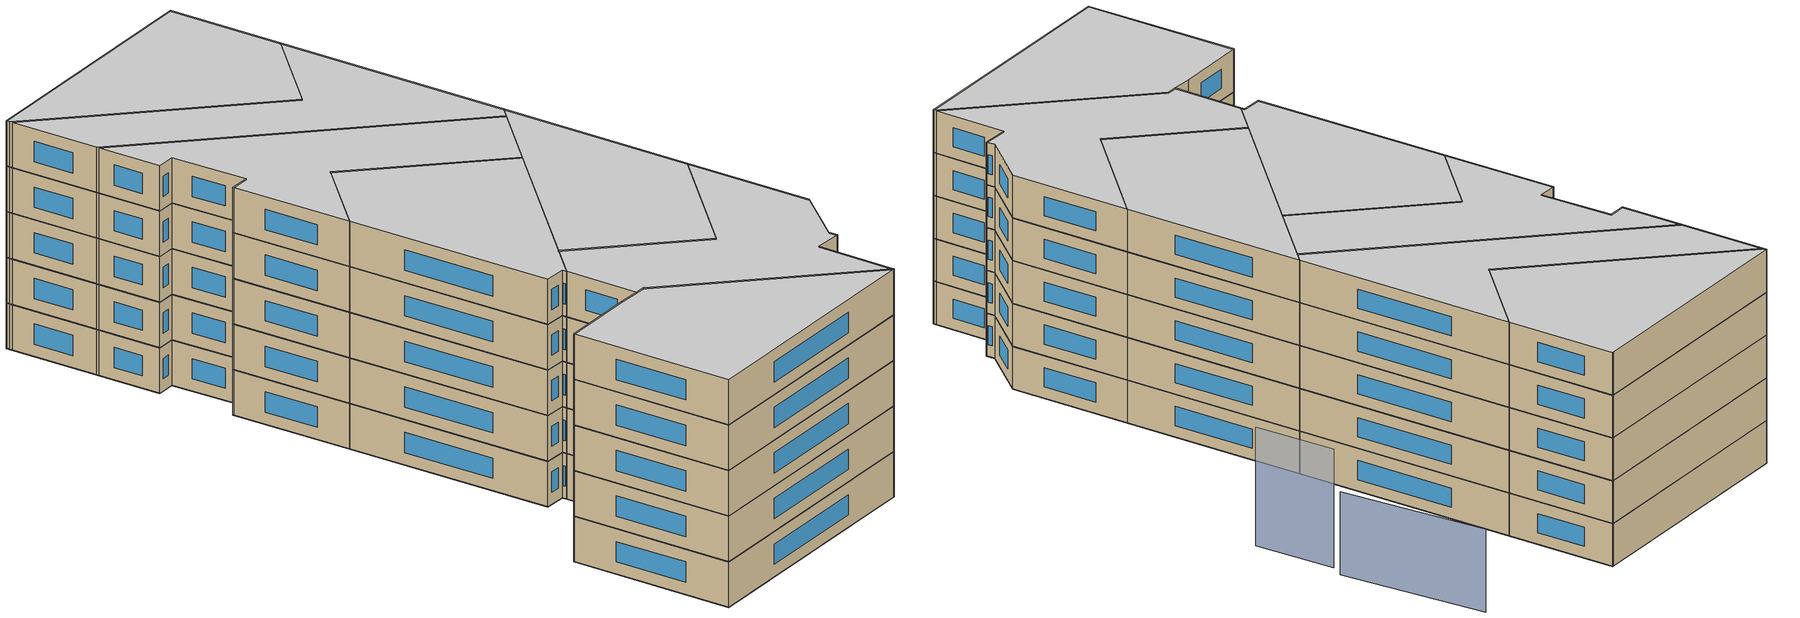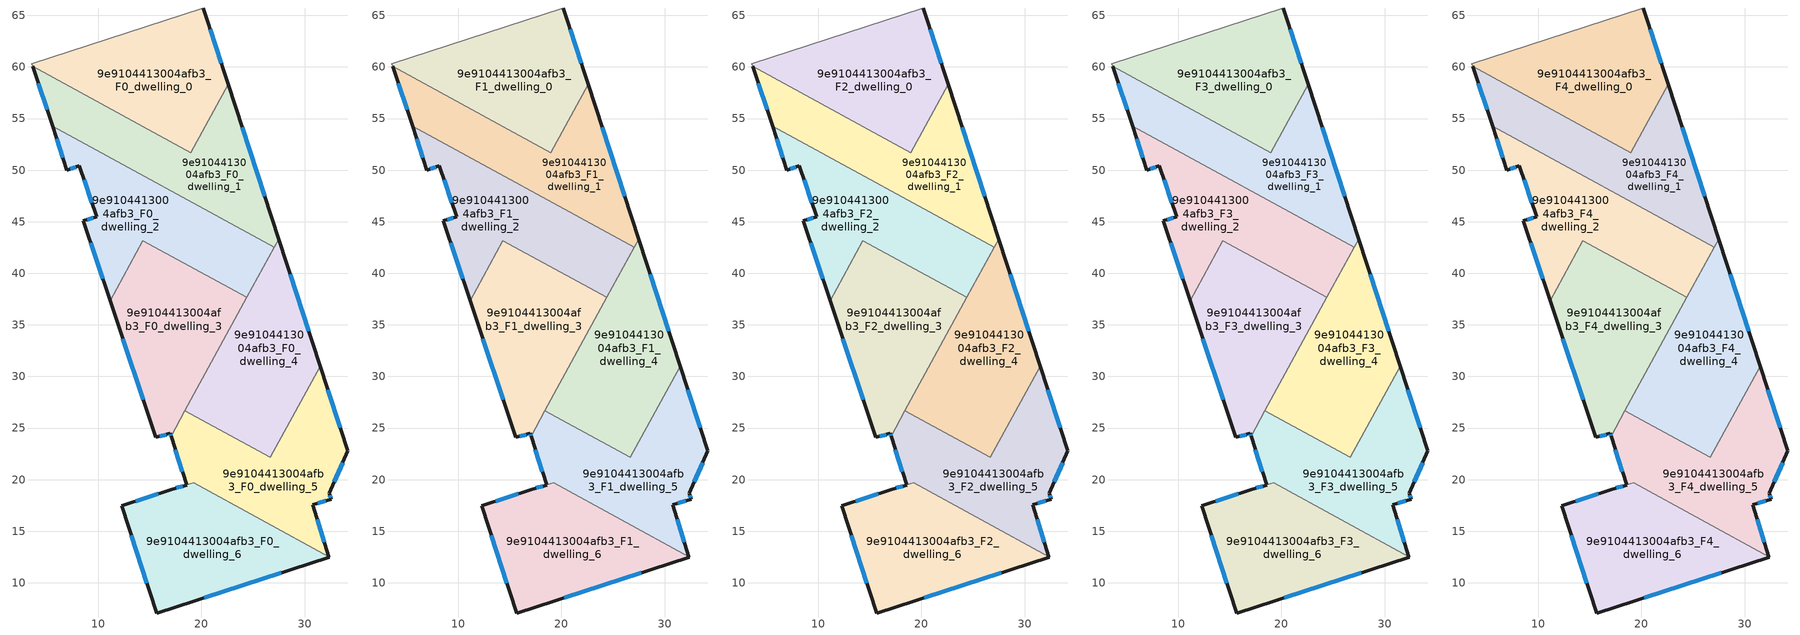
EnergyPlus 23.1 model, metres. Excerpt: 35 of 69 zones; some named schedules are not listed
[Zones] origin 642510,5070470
9e9104413004afb3_F0_dwelling_0
 floor ground (EU_floor_Construction): 18.99,51.69 22.6,58.3 20.18,65.72 20.12,65.7 3.57,60.32 3.65,60.05 z0
 wall outside (EU_wall_Construction): 20.18,65.72 22.6,58.3 z0:3
 wall adiabatic (EU_wall_Construction): 3.65,60.05 3.57,60.32 20.12,65.7 20.18,65.72 z0:3
 wall to 9e9104413004afb3_F0_dwelling_1 (EU_wall_Construction): 22.6,58.3 18.99,51.69 3.65,60.05 z0:3
 window (EU_Window_Construction): 20.85,63.66 21.93,60.35 z0.83:2.17
9e9104413004afb3_F0_dwelling_1
 floor ground (EU_floor_Construction): 27.05,42.53 27.48,43.32 22.6,58.3 18.99,51.69 3.65,60.05 5.57,54.24 z0
 wall outside (EU_wall_Construction): 22.6,58.3 27.48,43.32 / 5.57,54.24 3.65,60.05 z0:3
 wall to 9e9104413004afb3_F0_dwelling_2 (EU_wall_Construction): 27.05,42.53 5.57,54.24 z0:3
 wall to 9e9104413004afb3_F0_dwelling_4 (EU_wall_Construction): 27.48,43.32 27.05,42.53 z0:3
 window (EU_Window_Construction): 23.95,54.15 26.13,47.47 / 5.04,55.85 4.18,58.44 z0.83:2.17
9e9104413004afb3_F0_dwelling_2
 floor ground (EU_floor_Construction): 24.4,37.66 27.05,42.53 5.57,54.24 6.97,50.01 8.17,50.41 9.87,45.5 8.56,45.1 11.16,37.32 14.33,43.15 z0
 wall outside (EU_wall_Construction): 11.16,37.32 8.56,45.1 9.87,45.5 8.17,50.41 6.97,50.01 5.57,54.24 z0:3
 wall to 9e9104413004afb3_F0_dwelling_3 (EU_wall_Construction): 24.4,37.66 14.33,43.15 11.16,37.32 z0:3
 wall to 9e9104413004afb3_F0_dwelling_4 (EU_wall_Construction): 27.05,42.53 24.4,37.66 z0:3
 window (EU_Window_Construction): 10.44,39.47 9.28,42.95 / 8.93,45.21 9.51,45.39 / 9.4,46.86 8.64,49.05 / 7.83,50.3 7.3,50.12 / 6.58,51.18 5.96,53.07 z0.83:2.17
9e9104413004afb3_F0_dwelling_3
 floor ground (EU_floor_Construction): 17.06,24.19 24.4,37.66 14.33,43.15 11.16,37.32 15.56,24.09 16.96,24.49 z0
 wall outside (EU_wall_Construction): 17.06,24.19 16.96,24.49 15.56,24.09 11.16,37.32 z0:3
 wall to 9e9104413004afb3_F0_dwelling_5 (EU_wall_Construction): 18.41,26.66 17.06,24.19 z0:3
 wall to 9e9104413004afb3_F0_dwelling_4 (EU_wall_Construction): 24.4,37.66 18.41,26.66 z0:3
 window (EU_Window_Construction): 17.03,24.28 16.99,24.41 / 16.58,24.38 15.95,24.2 / 14.34,27.75 12.38,33.65 z0.83:2.17
9e9104413004afb3_F0_dwelling_4
 floor ground (EU_floor_Construction): 26.68,22.15 31.5,30.99 27.48,43.32 18.41,26.67 z0
 wall outside (EU_wall_Construction): 27.48,43.32 31.5,30.99 z0:3
 wall to 9e9104413004afb3_F0_dwelling_5 (EU_wall_Construction): 31.5,30.99 26.68,22.15 18.41,26.67 z0:3
 window (EU_Window_Construction): 28.59,39.9 30.39,34.4 z0.83:2.17
9e9104413004afb3_F0_dwelling_5
 floor ground (EU_floor_Construction): 32.35,12.54 30.77,17.58 32.57,18.08 32.38,18.68 34.18,22.78 31.5,30.99 26.68,22.15 18.41,26.67 17.06,24.19 18.56,19.48 19.25,19.68 z0
 wall outside (EU_wall_Construction): 31.5,30.99 34.18,22.78 32.38,18.68 32.57,18.08 30.77,17.58 32.35,12.54 / 18.56,19.48 17.06,24.19 z0:3
 wall to 9e9104413004afb3_F0_dwelling_6 (EU_wall_Construction): 32.35,12.54 19.26,19.68 / 19.25,19.68 18.56,19.48 z0:3
 window (EU_Window_Construction): 32.24,28.72 33.44,25.05 / 33.68,21.64 32.87,19.81 / 32.43,18.51 32.52,18.24 / 32.08,17.94 31.27,17.72 / 31.21,16.18 31.91,13.93 / 18.15,20.79 17.48,22.89 z0.83:2.17
9e9104413004afb3_F0_dwelling_6
 floor ground (EU_floor_Construction): 32.37,12.47 32.35,12.54 19.26,19.68 17.16,19.08 12.26,17.48 15.66,7.08 z0
 wall outside (EU_wall_Construction): 32.35,12.54 32.37,12.47 15.66,7.08 12.26,17.48 17.16,19.08 18.57,19.48 z0:3
 window (EU_Window_Construction): 27.74,10.98 20.29,8.57 / 14.72,9.96 13.2,14.6 / 13.62,17.93 15.81,18.64 / 17.55,19.19 18.18,19.37 z0.83:2.17
9e9104413004afb3_F1_dwelling_0
 floor to 9e9104413004afb3_F0_dwelling_0 (EU_floor_Construction): 18.99,51.69 22.6,58.3 20.18,65.72 20.12,65.7 3.57,60.32 3.65,60.05 z3
 wall outside (EU_wall_Construction): 20.18,65.72 22.6,58.3 z3:6
 wall adiabatic (EU_wall_Construction): 3.65,60.05 3.57,60.32 20.12,65.7 20.18,65.72 z3:6
 wall to 9e9104413004afb3_F1_dwelling_1 (EU_wall_Construction): 22.6,58.3 18.99,51.69 3.65,60.05 z3:6
 window (EU_Window_Construction): 20.85,63.66 21.93,60.35 z3.83:5.17
9e9104413004afb3_F1_dwelling_1
 floor to 9e9104413004afb3_F0_dwelling_1 (EU_floor_Construction): 27.05,42.53 27.48,43.32 22.6,58.3 18.99,51.69 3.65,60.05 5.57,54.24 z3
 wall outside (EU_wall_Construction): 22.6,58.3 27.48,43.32 / 5.57,54.24 3.65,60.05 z3:6
 wall to 9e9104413004afb3_F1_dwelling_2 (EU_wall_Construction): 27.05,42.53 5.57,54.24 z3:6
 wall to 9e9104413004afb3_F1_dwelling_4 (EU_wall_Construction): 27.48,43.32 27.05,42.53 z3:6
 window (EU_Window_Construction): 23.95,54.15 26.13,47.47 / 5.04,55.85 4.18,58.44 z3.83:5.17
9e9104413004afb3_F1_dwelling_2
 floor to 9e9104413004afb3_F0_dwelling_2 (EU_floor_Construction): 24.4,37.66 27.05,42.53 5.57,54.24 6.97,50.01 8.17,50.41 9.87,45.5 8.56,45.1 11.16,37.32 14.33,43.15 z3
 wall outside (EU_wall_Construction): 11.16,37.32 8.56,45.1 9.87,45.5 8.17,50.41 6.97,50.01 5.57,54.24 z3:6
 wall to 9e9104413004afb3_F1_dwelling_3 (EU_wall_Construction): 24.4,37.66 14.33,43.15 11.16,37.32 z3:6
 wall to 9e9104413004afb3_F1_dwelling_4 (EU_wall_Construction): 27.05,42.53 24.4,37.66 z3:6
 window (EU_Window_Construction): 10.44,39.47 9.28,42.95 / 8.93,45.21 9.51,45.39 / 9.4,46.86 8.64,49.05 / 7.83,50.3 7.3,50.12 / 6.58,51.18 5.96,53.07 z3.83:5.17
9e9104413004afb3_F1_dwelling_3
 floor to 9e9104413004afb3_F0_dwelling_3 (EU_floor_Construction): 17.06,24.19 24.4,37.66 14.33,43.15 11.16,37.32 15.56,24.09 16.96,24.49 z3
 wall outside (EU_wall_Construction): 17.06,24.19 16.96,24.49 15.56,24.09 11.16,37.32 z3:6
 wall to 9e9104413004afb3_F1_dwelling_5 (EU_wall_Construction): 18.41,26.66 17.06,24.19 z3:6
 wall to 9e9104413004afb3_F1_dwelling_4 (EU_wall_Construction): 24.4,37.66 18.41,26.66 z3:6
 window (EU_Window_Construction): 17.03,24.28 16.99,24.41 / 16.58,24.38 15.95,24.2 / 14.34,27.75 12.38,33.65 z3.83:5.17
9e9104413004afb3_F1_dwelling_4
 floor to 9e9104413004afb3_F0_dwelling_4 (EU_floor_Construction): 26.68,22.15 31.5,30.99 27.48,43.32 18.41,26.67 z3
 wall outside (EU_wall_Construction): 27.48,43.32 31.5,30.99 z3:6
 wall to 9e9104413004afb3_F1_dwelling_5 (EU_wall_Construction): 31.5,30.99 26.68,22.15 18.41,26.67 z3:6
 window (EU_Window_Construction): 28.59,39.9 30.39,34.4 z3.83:5.17
9e9104413004afb3_F1_dwelling_5
 floor to 9e9104413004afb3_F0_dwelling_5 (EU_floor_Construction): 32.35,12.54 30.77,17.58 32.57,18.08 32.38,18.68 34.18,22.78 31.5,30.99 26.68,22.15 18.41,26.67 17.06,24.19 18.56,19.48 19.25,19.68 z3
 wall outside (EU_wall_Construction): 31.5,30.99 34.18,22.78 32.38,18.68 32.57,18.08 30.77,17.58 32.35,12.54 / 18.56,19.48 17.06,24.19 z3:6
 wall to 9e9104413004afb3_F1_dwelling_6 (EU_wall_Construction): 32.35,12.54 19.26,19.68 / 19.25,19.68 18.56,19.48 z3:6
 window (EU_Window_Construction): 32.24,28.72 33.44,25.05 / 33.68,21.64 32.87,19.81 / 32.43,18.51 32.52,18.24 / 32.08,17.94 31.27,17.72 / 31.21,16.18 31.91,13.93 / 18.15,20.79 17.48,22.89 z3.83:5.17
9e9104413004afb3_F1_dwelling_6
 floor to 9e9104413004afb3_F0_dwelling_6 (EU_floor_Construction): 32.37,12.47 32.35,12.54 19.26,19.68 17.16,19.08 12.26,17.48 15.66,7.08 z3
 wall outside (EU_wall_Construction): 32.35,12.54 32.37,12.47 15.66,7.08 12.26,17.48 17.16,19.08 18.57,19.48 z3:6
 window (EU_Window_Construction): 27.74,10.98 20.29,8.57 / 14.72,9.96 13.2,14.6 / 13.62,17.93 15.81,18.64 / 17.55,19.19 18.18,19.37 z3.83:5.17
9e9104413004afb3_F2_dwelling_0
 floor to 9e9104413004afb3_F1_dwelling_0 (EU_floor_Construction): 18.99,51.69 22.6,58.3 20.18,65.72 20.12,65.7 3.57,60.32 3.65,60.05 z6
 wall outside (EU_wall_Construction): 20.18,65.72 22.6,58.3 z6:9
 wall adiabatic (EU_wall_Construction): 3.65,60.05 3.57,60.32 20.12,65.7 20.18,65.72 z6:9
 wall to 9e9104413004afb3_F2_dwelling_1 (EU_wall_Construction): 22.6,58.3 18.99,51.69 3.65,60.05 z6:9
 window (EU_Window_Construction): 20.85,63.66 21.93,60.35 z6.83:8.17
9e9104413004afb3_F2_dwelling_1
 floor to 9e9104413004afb3_F1_dwelling_1 (EU_floor_Construction): 27.05,42.53 27.48,43.32 22.6,58.3 18.99,51.69 3.65,60.05 5.57,54.24 z6
 wall outside (EU_wall_Construction): 22.6,58.3 27.48,43.32 / 5.57,54.24 3.65,60.05 z6:9
 wall to 9e9104413004afb3_F2_dwelling_2 (EU_wall_Construction): 27.05,42.53 5.57,54.24 z6:9
 wall to 9e9104413004afb3_F2_dwelling_4 (EU_wall_Construction): 27.48,43.32 27.05,42.53 z6:9
 window (EU_Window_Construction): 23.95,54.15 26.13,47.47 / 5.04,55.85 4.18,58.44 z6.83:8.17
9e9104413004afb3_F2_dwelling_2
 floor to 9e9104413004afb3_F1_dwelling_2 (EU_floor_Construction): 24.4,37.66 27.05,42.53 5.57,54.24 6.97,50.01 8.17,50.41 9.87,45.5 8.56,45.1 11.16,37.32 14.33,43.15 z6
 wall outside (EU_wall_Construction): 11.16,37.32 8.56,45.1 9.87,45.5 8.17,50.41 6.97,50.01 5.57,54.24 z6:9
 wall to 9e9104413004afb3_F2_dwelling_3 (EU_wall_Construction): 24.4,37.66 14.33,43.15 11.16,37.32 z6:9
 wall to 9e9104413004afb3_F2_dwelling_4 (EU_wall_Construction): 27.05,42.53 24.4,37.66 z6:9
 window (EU_Window_Construction): 10.44,39.47 9.28,42.95 / 8.93,45.21 9.51,45.39 / 9.4,46.86 8.64,49.05 / 7.83,50.3 7.3,50.12 / 6.58,51.18 5.96,53.07 z6.83:8.17
9e9104413004afb3_F2_dwelling_3
 floor to 9e9104413004afb3_F1_dwelling_3 (EU_floor_Construction): 17.06,24.19 24.4,37.66 14.33,43.15 11.16,37.32 15.56,24.09 16.96,24.49 z6
 wall outside (EU_wall_Construction): 17.06,24.19 16.96,24.49 15.56,24.09 11.16,37.32 z6:9
 wall to 9e9104413004afb3_F2_dwelling_5 (EU_wall_Construction): 18.41,26.66 17.06,24.19 z6:9
 wall to 9e9104413004afb3_F2_dwelling_4 (EU_wall_Construction): 24.4,37.66 18.41,26.66 z6:9
 window (EU_Window_Construction): 17.03,24.28 16.99,24.41 / 16.58,24.38 15.95,24.2 / 14.34,27.75 12.38,33.65 z6.83:8.17
9e9104413004afb3_F2_dwelling_4
 floor to 9e9104413004afb3_F1_dwelling_4 (EU_floor_Construction): 26.68,22.15 31.5,30.99 27.48,43.32 18.41,26.67 z6
 wall outside (EU_wall_Construction): 27.48,43.32 31.5,30.99 z6:9
 wall to 9e9104413004afb3_F2_dwelling_5 (EU_wall_Construction): 31.5,30.99 26.68,22.15 18.41,26.67 z6:9
 window (EU_Window_Construction): 28.59,39.9 30.39,34.4 z6.83:8.17
9e9104413004afb3_F2_dwelling_5
 floor to 9e9104413004afb3_F1_dwelling_5 (EU_floor_Construction): 32.35,12.54 30.77,17.58 32.57,18.08 32.38,18.68 34.18,22.78 31.5,30.99 26.68,22.15 18.41,26.67 17.06,24.19 18.56,19.48 19.25,19.68 z6
 wall outside (EU_wall_Construction): 31.5,30.99 34.18,22.78 32.38,18.68 32.57,18.08 30.77,17.58 32.35,12.54 / 18.56,19.48 17.06,24.19 z6:9
 wall to 9e9104413004afb3_F2_dwelling_6 (EU_wall_Construction): 32.35,12.54 19.26,19.68 / 19.25,19.68 18.56,19.48 z6:9
 window (EU_Window_Construction): 32.24,28.72 33.44,25.05 / 33.68,21.64 32.87,19.81 / 32.43,18.51 32.52,18.24 / 32.08,17.94 31.27,17.72 / 31.21,16.18 31.91,13.93 / 18.15,20.79 17.48,22.89 z6.83:8.17
9e9104413004afb3_F2_dwelling_6
 floor to 9e9104413004afb3_F1_dwelling_6 (EU_floor_Construction): 32.37,12.47 32.35,12.54 19.26,19.68 17.16,19.08 12.26,17.48 15.66,7.08 z6
 wall outside (EU_wall_Construction): 32.35,12.54 32.37,12.47 15.66,7.08 12.26,17.48 17.16,19.08 18.57,19.48 z6:9
 window (EU_Window_Construction): 27.74,10.98 20.29,8.57 / 14.72,9.96 13.2,14.6 / 13.62,17.93 15.81,18.64 / 17.55,19.19 18.18,19.37 z6.83:8.17
9e9104413004afb3_F3_dwelling_0
 floor to 9e9104413004afb3_F2_dwelling_0 (EU_floor_Construction): 18.99,51.69 22.6,58.3 20.18,65.72 20.12,65.7 3.57,60.32 3.65,60.05 z9
 wall outside (EU_wall_Construction): 20.18,65.72 22.6,58.3 z9:12
 wall adiabatic (EU_wall_Construction): 3.65,60.05 3.57,60.32 20.12,65.7 20.18,65.72 z9:12
 wall to 9e9104413004afb3_F3_dwelling_1 (EU_wall_Construction): 22.6,58.3 18.99,51.69 3.65,60.05 z9:12
 window (EU_Window_Construction): 20.85,63.66 21.93,60.35 z9.83:11.17
9e9104413004afb3_F3_dwelling_1
 floor to 9e9104413004afb3_F2_dwelling_1 (EU_floor_Construction): 27.05,42.53 27.48,43.32 22.6,58.3 18.99,51.69 3.65,60.05 5.57,54.24 z9
 wall outside (EU_wall_Construction): 22.6,58.3 27.48,43.32 / 5.57,54.24 3.65,60.05 z9:12
 wall to 9e9104413004afb3_F3_dwelling_2 (EU_wall_Construction): 27.05,42.53 5.57,54.24 z9:12
 wall to 9e9104413004afb3_F3_dwelling_4 (EU_wall_Construction): 27.48,43.32 27.05,42.53 z9:12
 window (EU_Window_Construction): 23.95,54.15 26.13,47.47 / 5.04,55.85 4.18,58.44 z9.83:11.17
9e9104413004afb3_F3_dwelling_2
 floor to 9e9104413004afb3_F2_dwelling_2 (EU_floor_Construction): 24.4,37.66 27.05,42.53 5.57,54.24 6.97,50.01 8.17,50.41 9.87,45.5 8.56,45.1 11.16,37.32 14.33,43.15 z9
 wall outside (EU_wall_Construction): 11.16,37.32 8.56,45.1 9.87,45.5 8.17,50.41 6.97,50.01 5.57,54.24 z9:12
 wall to 9e9104413004afb3_F3_dwelling_3 (EU_wall_Construction): 24.4,37.66 14.33,43.15 11.16,37.32 z9:12
 wall to 9e9104413004afb3_F3_dwelling_4 (EU_wall_Construction): 27.05,42.53 24.4,37.66 z9:12
 window (EU_Window_Construction): 10.44,39.47 9.28,42.95 / 8.93,45.21 9.51,45.39 / 9.4,46.86 8.64,49.05 / 7.83,50.3 7.3,50.12 / 6.58,51.18 5.96,53.07 z9.83:11.17
9e9104413004afb3_F3_dwelling_3
 floor to 9e9104413004afb3_F2_dwelling_3 (EU_floor_Construction): 17.06,24.19 24.4,37.66 14.33,43.15 11.16,37.32 15.56,24.09 16.96,24.49 z9
 wall outside (EU_wall_Construction): 17.06,24.19 16.96,24.49 15.56,24.09 11.16,37.32 z9:12
 wall to 9e9104413004afb3_F3_dwelling_5 (EU_wall_Construction): 18.41,26.66 17.06,24.19 z9:12
 wall to 9e9104413004afb3_F3_dwelling_4 (EU_wall_Construction): 24.4,37.66 18.41,26.66 z9:12
 window (EU_Window_Construction): 17.03,24.28 16.99,24.41 / 16.58,24.38 15.95,24.2 / 14.34,27.75 12.38,33.65 z9.83:11.17
9e9104413004afb3_F3_dwelling_4
 floor to 9e9104413004afb3_F2_dwelling_4 (EU_floor_Construction): 26.68,22.15 31.5,30.99 27.48,43.32 18.41,26.67 z9
 wall outside (EU_wall_Construction): 27.48,43.32 31.5,30.99 z9:12
 wall to 9e9104413004afb3_F3_dwelling_5 (EU_wall_Construction): 31.5,30.99 26.68,22.15 18.41,26.67 z9:12
 window (EU_Window_Construction): 28.59,39.9 30.39,34.4 z9.83:11.17
9e9104413004afb3_F3_dwelling_5
 floor to 9e9104413004afb3_F2_dwelling_5 (EU_floor_Construction): 32.35,12.54 30.77,17.58 32.57,18.08 32.38,18.68 34.18,22.78 31.5,30.99 26.68,22.15 18.41,26.67 17.06,24.19 18.56,19.48 19.25,19.68 z9
 wall outside (EU_wall_Construction): 31.5,30.99 34.18,22.78 32.38,18.68 32.57,18.08 30.77,17.58 32.35,12.54 / 18.56,19.48 17.06,24.19 z9:12
 wall to 9e9104413004afb3_F3_dwelling_6 (EU_wall_Construction): 32.35,12.54 19.26,19.68 / 19.25,19.68 18.56,19.48 z9:12
 window (EU_Window_Construction): 32.24,28.72 33.44,25.05 / 33.68,21.64 32.87,19.81 / 32.43,18.51 32.52,18.24 / 32.08,17.94 31.27,17.72 / 31.21,16.18 31.91,13.93 / 18.15,20.79 17.48,22.89 z9.83:11.17
9e9104413004afb3_F3_dwelling_6
 floor to 9e9104413004afb3_F2_dwelling_6 (EU_floor_Construction): 32.37,12.47 32.35,12.54 19.26,19.68 17.16,19.08 12.26,17.48 15.66,7.08 z9
 wall outside (EU_wall_Construction): 32.35,12.54 32.37,12.47 15.66,7.08 12.26,17.48 17.16,19.08 18.57,19.48 z9:12
 window (EU_Window_Construction): 27.74,10.98 20.29,8.57 / 14.72,9.96 13.2,14.6 / 13.62,17.93 15.81,18.64 / 17.55,19.19 18.18,19.37 z9.83:11.17
9e9104413004afb3_F4_dwelling_0
 floor to 9e9104413004afb3_F3_dwelling_0 (EU_floor_Construction): 18.99,51.69 22.6,58.3 20.18,65.72 20.12,65.7 3.57,60.32 3.65,60.05 z12
 wall outside (EU_wall_Construction): 20.18,65.72 22.6,58.3 z12:15
 wall adiabatic (EU_wall_Construction): 3.65,60.05 3.57,60.32 20.12,65.7 20.18,65.72 z12:15
 wall to 9e9104413004afb3_F4_dwelling_1 (EU_wall_Construction): 22.6,58.3 18.99,51.69 3.65,60.05 z12:15
 window (EU_Window_Construction): 20.85,63.66 21.93,60.35 z12.83:14.17
 ceiling to 9e9104413004afb3_F5_dwelling_0 (EU_floor_Construction): 20.18,65.72 22.6,58.3 18.99,51.69 3.65,60.05 3.57,60.32 20.12,65.7 z15
9e9104413004afb3_F4_dwelling_1
 floor to 9e9104413004afb3_F3_dwelling_1 (EU_floor_Construction): 27.05,42.53 27.48,43.32 22.6,58.3 18.99,51.69 3.65,60.05 5.57,54.24 z12
 wall outside (EU_wall_Construction): 22.6,58.3 27.48,43.32 / 5.57,54.24 3.65,60.05 z12:15
 wall to 9e9104413004afb3_F4_dwelling_2 (EU_wall_Construction): 27.05,42.53 5.57,54.24 z12:15
 wall to 9e9104413004afb3_F4_dwelling_4 (EU_wall_Construction): 27.48,43.32 27.05,42.53 z12:15
 window (EU_Window_Construction): 23.95,54.15 26.13,47.47 / 5.04,55.85 4.18,58.44 z12.83:14.17
 ceiling to 9e9104413004afb3_F5_dwelling_1 (EU_floor_Construction): 22.6,58.3 27.48,43.32 27.05,42.53 5.57,54.24 3.65,60.05 18.99,51.69 z15
9e9104413004afb3_F4_dwelling_2
 floor to 9e9104413004afb3_F3_dwelling_2 (EU_floor_Construction): 24.4,37.66 27.05,42.53 5.57,54.24 6.97,50.01 8.17,50.41 9.87,45.5 8.56,45.1 11.16,37.32 14.33,43.15 z12
 wall outside (EU_wall_Construction): 11.16,37.32 8.56,45.1 9.87,45.5 8.17,50.41 6.97,50.01 5.57,54.24 z12:15
 wall to 9e9104413004afb3_F4_dwelling_3 (EU_wall_Construction): 24.4,37.66 14.33,43.15 11.16,37.32 z12:15
 wall to 9e9104413004afb3_F4_dwelling_4 (EU_wall_Construction): 27.05,42.53 24.4,37.66 z12:15
 window (EU_Window_Construction): 10.44,39.47 9.28,42.95 / 8.93,45.21 9.51,45.39 / 9.4,46.86 8.64,49.05 / 7.83,50.3 7.3,50.12 / 6.58,51.18 5.96,53.07 z12.83:14.17
 ceiling to 9e9104413004afb3_F5_dwelling_2 (EU_floor_Construction): 27.05,42.53 24.4,37.66 14.33,43.15 11.16,37.32 8.56,45.1 9.87,45.5 8.17,50.41 6.97,50.01 5.57,54.24 z15
9e9104413004afb3_F4_dwelling_3
 floor to 9e9104413004afb3_F3_dwelling_3 (EU_floor_Construction): 17.06,24.19 24.4,37.66 14.33,43.15 11.16,37.32 15.56,24.09 16.96,24.49 z12
 wall outside (EU_wall_Construction): 17.06,24.19 16.96,24.49 15.56,24.09 11.16,37.32 z12:15
 wall to 9e9104413004afb3_F4_dwelling_5 (EU_wall_Construction): 18.41,26.66 17.06,24.19 z12:15
 wall to 9e9104413004afb3_F4_dwelling_4 (EU_wall_Construction): 24.4,37.66 18.41,26.66 z12:15
 window (EU_Window_Construction): 17.03,24.28 16.99,24.41 / 16.58,24.38 15.95,24.2 / 14.34,27.75 12.38,33.65 z12.83:14.17
 ceiling to 9e9104413004afb3_F5_dwelling_3 (EU_floor_Construction): 24.4,37.66 17.06,24.19 16.96,24.49 15.56,24.09 11.16,37.32 14.33,43.15 z15
9e9104413004afb3_F4_dwelling_4
 floor to 9e9104413004afb3_F3_dwelling_4 (EU_floor_Construction): 26.68,22.15 31.5,30.99 27.48,43.32 18.41,26.67 z12
 wall outside (EU_wall_Construction): 27.48,43.32 31.5,30.99 z12:15
 wall to 9e9104413004afb3_F4_dwelling_5 (EU_wall_Construction): 31.5,30.99 26.68,22.15 18.41,26.67 z12:15
 window (EU_Window_Construction): 28.59,39.9 30.39,34.4 z12.83:14.17
 ceiling to 9e9104413004afb3_F5_dwelling_4 (EU_floor_Construction): 27.48,43.32 31.5,30.99 26.68,22.15 18.41,26.67 z15
9e9104413004afb3_F4_dwelling_5
 floor to 9e9104413004afb3_F3_dwelling_5 (EU_floor_Construction): 32.35,12.54 30.77,17.58 32.57,18.08 32.38,18.68 34.18,22.78 31.5,30.99 26.68,22.15 18.41,26.67 17.06,24.19 18.56,19.48 19.25,19.68 z12
 wall outside (EU_wall_Construction): 31.5,30.99 34.18,22.78 32.38,18.68 32.57,18.08 30.77,17.58 32.35,12.54 / 18.56,19.48 17.06,24.19 z12:15
 wall to 9e9104413004afb3_F4_dwelling_6 (EU_wall_Construction): 32.35,12.54 19.26,19.68 / 19.25,19.68 18.56,19.48 z12:15
 window (EU_Window_Construction): 32.24,28.72 33.44,25.05 / 33.68,21.64 32.87,19.81 / 32.43,18.51 32.52,18.24 / 32.08,17.94 31.27,17.72 / 31.21,16.18 31.91,13.93 / 18.15,20.79 17.48,22.89 z12.83:14.17
 ceiling to 9e9104413004afb3_F5_dwelling_5 (EU_floor_Construction): 31.5,30.99 34.18,22.78 32.38,18.68 32.57,18.08 30.77,17.58 32.35,12.54 19.25,19.68 18.56,19.48 17.06,24.19 18.41,26.67 26.68,22.15 z15
9e9104413004afb3_F4_dwelling_6
 floor to 9e9104413004afb3_F3_dwelling_6 (EU_floor_Construction): 32.37,12.47 32.35,12.54 19.26,19.68 17.16,19.08 12.26,17.48 15.66,7.08 z12
 wall outside (EU_wall_Construction): 32.35,12.54 32.37,12.47 15.66,7.08 12.26,17.48 17.16,19.08 18.57,19.48 z12:15
 window (EU_Window_Construction): 27.74,10.98 20.29,8.57 / 14.72,9.96 13.2,14.6 / 13.62,17.93 15.81,18.64 / 17.55,19.19 18.18,19.37 z12.83:14.17
 ceiling to 9e9104413004afb3_F5_dwelling_6 (EU_floor_Construction): 32.35,12.54 32.37,12.47 15.66,7.08 12.26,17.48 17.16,19.08 19.26,19.68 z15
shading: 35.89,49.5 33.96,54.93 z0:8.3; 34.27,55.95 30.37,65.76 z0:5.8
[Building]
EU S2 Campaign: North Axis=0; Terrain=City; Solar Distribution=FullExterior
[Site:Location]
Lyon-Bron: Latitude=45.75; Longitude=5; Time Zone=1; Elevation=198
[SizingPeriod:WeatherFileDays]
AnnualSizingPeriod: Begin Month=1; Begin Day of Month=1; End Month=12; End Day of Month=31; Day of Week for Start Day=Monday; Use Weather File Daylight Saving Period=No; Use Weather File Rain and Snow Indicators=No
[MATERIAL]
EU_InternalMass_Material: Roughness=MediumRough; Thickness=0.1; Conductivity=1; Density=1800; Specific Heat=900; Thermal Absorptance=0.9; Solar Absorptance=0.7; Visible Absorptance=0.7
[MATERIAL:NOMASS] Roughness=MediumRough; Thermal Absorptance=0.9; Solar Absorptance=0.7; Visible Absorptance=0.7
Name | Thermal Resistance
EU_wall_NoMass | 1.97775
EU_floor_NoMass | 1.84812
[WINDOWMATERIAL:SIMPLEGLAZINGSYSTEM]
EU_Window_SimpleGlazing: UFactor=3.27502; Solar Heat Gain Coefficient=0.76; Visible Transmittance=0.76
[CONSTRUCTION]
EU_wall_Construction: EU_wall_NoMass
EU_floor_Construction: EU_floor_NoMass
EU_InternalMass_Construction: EU_InternalMass_Material
EU_Window_Construction: EU_Window_SimpleGlazing
[ZONE] Type=1; Multiplier=1; Ceiling Height=autocalculate; Floor Area=autocalculate; Part of Total Floor Area=Yes
Name | Volume
9e9104413004afb3_F0_dwelling_0; 9e9104413004afb3_F1_dwelling_0; 9e9104413004afb3_F2_dwelling_0; 9e9104413004afb3_F3_dwelling_0; 9e9104413004afb3_F4_dwelling_0 | 408.962
9e9104413004afb3_F0_dwelling_1; 9e9104413004afb3_F1_dwelling_1; 9e9104413004afb3_F2_dwelling_1; 9e9104413004afb3_F3_dwelling_1; 9e9104413004afb3_F4_dwelling_1 | 408.304
9e9104413004afb3_F0_dwelling_2; 9e9104413004afb3_F1_dwelling_2; 9e9104413004afb3_F2_dwelling_2; 9e9104413004afb3_F3_dwelling_2; 9e9104413004afb3_F4_dwelling_2 | 408.252
9e9104413004afb3_F0_dwelling_3; 9e9104413004afb3_F1_dwelling_3; 9e9104413004afb3_F2_dwelling_3; 9e9104413004afb3_F3_dwelling_3; 9e9104413004afb3_F4_dwelling_3 | 407.533
9e9104413004afb3_F0_dwelling_4; 9e9104413004afb3_F1_dwelling_4; 9e9104413004afb3_F2_dwelling_4; 9e9104413004afb3_F3_dwelling_4; 9e9104413004afb3_F4_dwelling_4 | 410.529
9e9104413004afb3_F0_dwelling_5; 9e9104413004afb3_F1_dwelling_5; 9e9104413004afb3_F2_dwelling_5; 9e9104413004afb3_F3_dwelling_5; 9e9104413004afb3_F4_dwelling_5 | 410.545
9e9104413004afb3_F0_dwelling_6; 9e9104413004afb3_F1_dwelling_6; 9e9104413004afb3_F2_dwelling_6; 9e9104413004afb3_F3_dwelling_6; 9e9104413004afb3_F4_dwelling_6 | 408.984
[INTERNALMASS] Construction=EU_InternalMass_Construction
Name | Zone or ZoneList | Surface Area
9e9104413004afb3_F0_dwelling_0_EU_InternalMass | 9e9104413004afb3_F0_dwelling_0 | 136.321
9e9104413004afb3_F0_dwelling_1_EU_InternalMass | 9e9104413004afb3_F0_dwelling_1 | 136.099
9e9104413004afb3_F0_dwelling_2_EU_InternalMass | 9e9104413004afb3_F0_dwelling_2 | 136.084
9e9104413004afb3_F0_dwelling_3_EU_InternalMass | 9e9104413004afb3_F0_dwelling_3 | 135.846
9e9104413004afb3_F0_dwelling_4_EU_InternalMass | 9e9104413004afb3_F0_dwelling_4 | 136.841
9e9104413004afb3_F0_dwelling_5_EU_InternalMass | 9e9104413004afb3_F0_dwelling_5 | 136.847
9e9104413004afb3_F0_dwelling_6_EU_InternalMass | 9e9104413004afb3_F0_dwelling_6 | 136.331
9e9104413004afb3_F1_dwelling_0_EU_InternalMass | 9e9104413004afb3_F1_dwelling_0 | 136.321
9e9104413004afb3_F1_dwelling_1_EU_InternalMass | 9e9104413004afb3_F1_dwelling_1 | 136.099
9e9104413004afb3_F1_dwelling_2_EU_InternalMass | 9e9104413004afb3_F1_dwelling_2 | 136.084
9e9104413004afb3_F1_dwelling_3_EU_InternalMass | 9e9104413004afb3_F1_dwelling_3 | 135.846
9e9104413004afb3_F1_dwelling_4_EU_InternalMass | 9e9104413004afb3_F1_dwelling_4 | 136.841
9e9104413004afb3_F1_dwelling_5_EU_InternalMass | 9e9104413004afb3_F1_dwelling_5 | 136.847
9e9104413004afb3_F1_dwelling_6_EU_InternalMass | 9e9104413004afb3_F1_dwelling_6 | 136.331
9e9104413004afb3_F2_dwelling_0_EU_InternalMass | 9e9104413004afb3_F2_dwelling_0 | 136.321
9e9104413004afb3_F2_dwelling_1_EU_InternalMass | 9e9104413004afb3_F2_dwelling_1 | 136.099
9e9104413004afb3_F2_dwelling_2_EU_InternalMass | 9e9104413004afb3_F2_dwelling_2 | 136.084
9e9104413004afb3_F2_dwelling_3_EU_InternalMass | 9e9104413004afb3_F2_dwelling_3 | 135.846
9e9104413004afb3_F2_dwelling_4_EU_InternalMass | 9e9104413004afb3_F2_dwelling_4 | 136.841
9e9104413004afb3_F2_dwelling_5_EU_InternalMass | 9e9104413004afb3_F2_dwelling_5 | 136.847
9e9104413004afb3_F2_dwelling_6_EU_InternalMass | 9e9104413004afb3_F2_dwelling_6 | 136.331
9e9104413004afb3_F3_dwelling_0_EU_InternalMass | 9e9104413004afb3_F3_dwelling_0 | 136.321
9e9104413004afb3_F3_dwelling_1_EU_InternalMass | 9e9104413004afb3_F3_dwelling_1 | 136.099
9e9104413004afb3_F3_dwelling_2_EU_InternalMass | 9e9104413004afb3_F3_dwelling_2 | 136.084
9e9104413004afb3_F3_dwelling_3_EU_InternalMass | 9e9104413004afb3_F3_dwelling_3 | 135.846
9e9104413004afb3_F3_dwelling_4_EU_InternalMass | 9e9104413004afb3_F3_dwelling_4 | 136.841
9e9104413004afb3_F3_dwelling_5_EU_InternalMass | 9e9104413004afb3_F3_dwelling_5 | 136.847
9e9104413004afb3_F3_dwelling_6_EU_InternalMass | 9e9104413004afb3_F3_dwelling_6 | 136.331
9e9104413004afb3_F4_dwelling_0_EU_InternalMass | 9e9104413004afb3_F4_dwelling_0 | 136.321
9e9104413004afb3_F4_dwelling_1_EU_InternalMass | 9e9104413004afb3_F4_dwelling_1 | 136.099
9e9104413004afb3_F4_dwelling_2_EU_InternalMass | 9e9104413004afb3_F4_dwelling_2 | 136.084
9e9104413004afb3_F4_dwelling_3_EU_InternalMass | 9e9104413004afb3_F4_dwelling_3 | 135.846
9e9104413004afb3_F4_dwelling_4_EU_InternalMass | 9e9104413004afb3_F4_dwelling_4 | 136.841
9e9104413004afb3_F4_dwelling_5_EU_InternalMass | 9e9104413004afb3_F4_dwelling_5 | 136.847
9e9104413004afb3_F4_dwelling_6_EU_InternalMass | 9e9104413004afb3_F4_dwelling_6 | 136.331
[OTHEREQUIPMENT] Fuel Type=Electricity; Design Level Calculation Method=Watts/Area; Power per Zone Floor Area=1; Fraction Latent=0; Fraction Radiant=0; Fraction Lost=0; Carbon Dioxide Generation Rate=0; EndUse Subcategory=EU_Step8_InternalGains
Name | Zone or ZoneList or Space or SpaceList | Schedule
EU_Step8_InternalGain_9e9104413004afb3_F0_dwelling_0_f000 | 9e9104413004afb3_F0_dwelling_0 | EU_Step8_GainSchedule_9e9104413004afb3_F0_dwelling_0_f000
EU_Step8_InternalGain_9e9104413004afb3_F0_dwelling_1_f000 | 9e9104413004afb3_F0_dwelling_1 | EU_Step8_GainSchedule_9e9104413004afb3_F0_dwelling_1_f000
EU_Step8_InternalGain_9e9104413004afb3_F0_dwelling_2_f000 | 9e9104413004afb3_F0_dwelling_2 | EU_Step8_GainSchedule_9e9104413004afb3_F0_dwelling_2_f000
EU_Step8_InternalGain_9e9104413004afb3_F0_dwelling_3_f000 | 9e9104413004afb3_F0_dwelling_3 | EU_Step8_GainSchedule_9e9104413004afb3_F0_dwelling_3_f000
EU_Step8_InternalGain_9e9104413004afb3_F0_dwelling_4_f000 | 9e9104413004afb3_F0_dwelling_4 | EU_Step8_GainSchedule_9e9104413004afb3_F0_dwelling_4_f000
EU_Step8_InternalGain_9e9104413004afb3_F0_dwelling_5_f000 | 9e9104413004afb3_F0_dwelling_5 | EU_Step8_GainSchedule_9e9104413004afb3_F0_dwelling_5_f000
EU_Step8_InternalGain_9e9104413004afb3_F0_dwelling_6_f000 | 9e9104413004afb3_F0_dwelling_6 | EU_Step8_GainSchedule_9e9104413004afb3_F0_dwelling_6_f000
EU_Step8_InternalGain_9e9104413004afb3_F1_dwelling_0_f000 | 9e9104413004afb3_F1_dwelling_0 | EU_Step8_GainSchedule_9e9104413004afb3_F1_dwelling_0_f000
EU_Step8_InternalGain_9e9104413004afb3_F1_dwelling_1_f000 | 9e9104413004afb3_F1_dwelling_1 | EU_Step8_GainSchedule_9e9104413004afb3_F1_dwelling_1_f000
EU_Step8_InternalGain_9e9104413004afb3_F1_dwelling_2_f000 | 9e9104413004afb3_F1_dwelling_2 | EU_Step8_GainSchedule_9e9104413004afb3_F1_dwelling_2_f000
EU_Step8_InternalGain_9e9104413004afb3_F1_dwelling_3_f000 | 9e9104413004afb3_F1_dwelling_3 | EU_Step8_GainSchedule_9e9104413004afb3_F1_dwelling_3_f000
EU_Step8_InternalGain_9e9104413004afb3_F1_dwelling_4_f000 | 9e9104413004afb3_F1_dwelling_4 | EU_Step8_GainSchedule_9e9104413004afb3_F1_dwelling_4_f000
EU_Step8_InternalGain_9e9104413004afb3_F1_dwelling_5_f000 | 9e9104413004afb3_F1_dwelling_5 | EU_Step8_GainSchedule_9e9104413004afb3_F1_dwelling_5_f000
EU_Step8_InternalGain_9e9104413004afb3_F1_dwelling_6_f000 | 9e9104413004afb3_F1_dwelling_6 | EU_Step8_GainSchedule_9e9104413004afb3_F1_dwelling_6_f000
EU_Step8_InternalGain_9e9104413004afb3_F2_dwelling_0_f000 | 9e9104413004afb3_F2_dwelling_0 | EU_Step8_GainSchedule_9e9104413004afb3_F2_dwelling_0_f000
EU_Step8_InternalGain_9e9104413004afb3_F2_dwelling_1_f000 | 9e9104413004afb3_F2_dwelling_1 | EU_Step8_GainSchedule_9e9104413004afb3_F2_dwelling_1_f000
EU_Step8_InternalGain_9e9104413004afb3_F2_dwelling_2_f000 | 9e9104413004afb3_F2_dwelling_2 | EU_Step8_GainSchedule_9e9104413004afb3_F2_dwelling_2_f000
EU_Step8_InternalGain_9e9104413004afb3_F2_dwelling_3_f000 | 9e9104413004afb3_F2_dwelling_3 | EU_Step8_GainSchedule_9e9104413004afb3_F2_dwelling_3_f000
EU_Step8_InternalGain_9e9104413004afb3_F2_dwelling_4_f000 | 9e9104413004afb3_F2_dwelling_4 | EU_Step8_GainSchedule_9e9104413004afb3_F2_dwelling_4_f000
EU_Step8_InternalGain_9e9104413004afb3_F2_dwelling_5_f000 | 9e9104413004afb3_F2_dwelling_5 | EU_Step8_GainSchedule_9e9104413004afb3_F2_dwelling_5_f000
EU_Step8_InternalGain_9e9104413004afb3_F2_dwelling_6_f000 | 9e9104413004afb3_F2_dwelling_6 | EU_Step8_GainSchedule_9e9104413004afb3_F2_dwelling_6_f000
EU_Step8_InternalGain_9e9104413004afb3_F3_dwelling_0_f000 | 9e9104413004afb3_F3_dwelling_0 | EU_Step8_GainSchedule_9e9104413004afb3_F3_dwelling_0_f000
EU_Step8_InternalGain_9e9104413004afb3_F3_dwelling_1_f000 | 9e9104413004afb3_F3_dwelling_1 | EU_Step8_GainSchedule_9e9104413004afb3_F3_dwelling_1_f000
EU_Step8_InternalGain_9e9104413004afb3_F3_dwelling_2_f000 | 9e9104413004afb3_F3_dwelling_2 | EU_Step8_GainSchedule_9e9104413004afb3_F3_dwelling_2_f000
EU_Step8_InternalGain_9e9104413004afb3_F3_dwelling_3_f000 | 9e9104413004afb3_F3_dwelling_3 | EU_Step8_GainSchedule_9e9104413004afb3_F3_dwelling_3_f000
EU_Step8_InternalGain_9e9104413004afb3_F3_dwelling_4_f000 | 9e9104413004afb3_F3_dwelling_4 | EU_Step8_GainSchedule_9e9104413004afb3_F3_dwelling_4_f000
EU_Step8_InternalGain_9e9104413004afb3_F3_dwelling_5_f000 | 9e9104413004afb3_F3_dwelling_5 | EU_Step8_GainSchedule_9e9104413004afb3_F3_dwelling_5_f000
EU_Step8_InternalGain_9e9104413004afb3_F3_dwelling_6_f000 | 9e9104413004afb3_F3_dwelling_6 | EU_Step8_GainSchedule_9e9104413004afb3_F3_dwelling_6_f000
EU_Step8_InternalGain_9e9104413004afb3_F4_dwelling_0_f000 | 9e9104413004afb3_F4_dwelling_0 | EU_Step8_GainSchedule_9e9104413004afb3_F4_dwelling_0_f000
EU_Step8_InternalGain_9e9104413004afb3_F4_dwelling_1_f000 | 9e9104413004afb3_F4_dwelling_1 | EU_Step8_GainSchedule_9e9104413004afb3_F4_dwelling_1_f000
EU_Step8_InternalGain_9e9104413004afb3_F4_dwelling_2_f000 | 9e9104413004afb3_F4_dwelling_2 | EU_Step8_GainSchedule_9e9104413004afb3_F4_dwelling_2_f000
EU_Step8_InternalGain_9e9104413004afb3_F4_dwelling_3_f000 | 9e9104413004afb3_F4_dwelling_3 | EU_Step8_GainSchedule_9e9104413004afb3_F4_dwelling_3_f000
EU_Step8_InternalGain_9e9104413004afb3_F4_dwelling_4_f000 | 9e9104413004afb3_F4_dwelling_4 | EU_Step8_GainSchedule_9e9104413004afb3_F4_dwelling_4_f000
EU_Step8_InternalGain_9e9104413004afb3_F4_dwelling_5_f000 | 9e9104413004afb3_F4_dwelling_5 | EU_Step8_GainSchedule_9e9104413004afb3_F4_dwelling_5_f000
EU_Step8_InternalGain_9e9104413004afb3_F4_dwelling_6_f000 | 9e9104413004afb3_F4_dwelling_6 | EU_Step8_GainSchedule_9e9104413004afb3_F4_dwelling_6_f000
[ZONEVENTILATION:DESIGNFLOWRATE] Schedule=EU_AlwaysOn; Design Flow Rate Calculation Method=AirChanges/Hour; Air Changes per Hour=0.759424; Ventilation Type=Natural; Fan Pressure Rise=0; Fan Total Efficiency=1; Constant Term Coefficient=1; Temperature Term Coefficient=0; Velocity Term Coefficient=0; Velocity Squared Term Coefficient=0; Minimum Indoor Temperature=-100; Maximum Indoor Temperature=100; Delta Temperature=-100; Minimum Outdoor Temperature=-100; Maximum Outdoor Temperature=100; Maximum Wind Speed=40
Name | Zone or ZoneList or Space or SpaceList
EU_ConstantAir_9e9104413004afb3_F0_dwelling_0 | 9e9104413004afb3_F0_dwelling_0
EU_ConstantAir_9e9104413004afb3_F0_dwelling_1 | 9e9104413004afb3_F0_dwelling_1
EU_ConstantAir_9e9104413004afb3_F0_dwelling_2 | 9e9104413004afb3_F0_dwelling_2
EU_ConstantAir_9e9104413004afb3_F0_dwelling_3 | 9e9104413004afb3_F0_dwelling_3
EU_ConstantAir_9e9104413004afb3_F0_dwelling_4 | 9e9104413004afb3_F0_dwelling_4
EU_ConstantAir_9e9104413004afb3_F0_dwelling_5 | 9e9104413004afb3_F0_dwelling_5
EU_ConstantAir_9e9104413004afb3_F0_dwelling_6 | 9e9104413004afb3_F0_dwelling_6
EU_ConstantAir_9e9104413004afb3_F1_dwelling_0 | 9e9104413004afb3_F1_dwelling_0
EU_ConstantAir_9e9104413004afb3_F1_dwelling_1 | 9e9104413004afb3_F1_dwelling_1
EU_ConstantAir_9e9104413004afb3_F1_dwelling_2 | 9e9104413004afb3_F1_dwelling_2
EU_ConstantAir_9e9104413004afb3_F1_dwelling_3 | 9e9104413004afb3_F1_dwelling_3
EU_ConstantAir_9e9104413004afb3_F1_dwelling_4 | 9e9104413004afb3_F1_dwelling_4
EU_ConstantAir_9e9104413004afb3_F1_dwelling_5 | 9e9104413004afb3_F1_dwelling_5
EU_ConstantAir_9e9104413004afb3_F1_dwelling_6 | 9e9104413004afb3_F1_dwelling_6
EU_ConstantAir_9e9104413004afb3_F2_dwelling_0 | 9e9104413004afb3_F2_dwelling_0
EU_ConstantAir_9e9104413004afb3_F2_dwelling_1 | 9e9104413004afb3_F2_dwelling_1
EU_ConstantAir_9e9104413004afb3_F2_dwelling_2 | 9e9104413004afb3_F2_dwelling_2
EU_ConstantAir_9e9104413004afb3_F2_dwelling_3 | 9e9104413004afb3_F2_dwelling_3
EU_ConstantAir_9e9104413004afb3_F2_dwelling_4 | 9e9104413004afb3_F2_dwelling_4
EU_ConstantAir_9e9104413004afb3_F2_dwelling_5 | 9e9104413004afb3_F2_dwelling_5
EU_ConstantAir_9e9104413004afb3_F2_dwelling_6 | 9e9104413004afb3_F2_dwelling_6
EU_ConstantAir_9e9104413004afb3_F3_dwelling_0 | 9e9104413004afb3_F3_dwelling_0
EU_ConstantAir_9e9104413004afb3_F3_dwelling_1 | 9e9104413004afb3_F3_dwelling_1
EU_ConstantAir_9e9104413004afb3_F3_dwelling_2 | 9e9104413004afb3_F3_dwelling_2
EU_ConstantAir_9e9104413004afb3_F3_dwelling_3 | 9e9104413004afb3_F3_dwelling_3
EU_ConstantAir_9e9104413004afb3_F3_dwelling_4 | 9e9104413004afb3_F3_dwelling_4
EU_ConstantAir_9e9104413004afb3_F3_dwelling_5 | 9e9104413004afb3_F3_dwelling_5
EU_ConstantAir_9e9104413004afb3_F3_dwelling_6 | 9e9104413004afb3_F3_dwelling_6
EU_ConstantAir_9e9104413004afb3_F4_dwelling_0 | 9e9104413004afb3_F4_dwelling_0
EU_ConstantAir_9e9104413004afb3_F4_dwelling_1 | 9e9104413004afb3_F4_dwelling_1
EU_ConstantAir_9e9104413004afb3_F4_dwelling_2 | 9e9104413004afb3_F4_dwelling_2
EU_ConstantAir_9e9104413004afb3_F4_dwelling_3 | 9e9104413004afb3_F4_dwelling_3
EU_ConstantAir_9e9104413004afb3_F4_dwelling_4 | 9e9104413004afb3_F4_dwelling_4
EU_ConstantAir_9e9104413004afb3_F4_dwelling_5 | 9e9104413004afb3_F4_dwelling_5
EU_ConstantAir_9e9104413004afb3_F4_dwelling_6 | 9e9104413004afb3_F4_dwelling_6
[HVACTEMPLATE:ZONE:IDEALLOADSAIRSYSTEM] System Availability Schedule=EU_AlwaysOn; Maximum Heating Supply Air Temperature=50; Minimum Cooling Supply Air Temperature=13; Maximum Heating Supply Air Humidity Ratio=0.0156; Minimum Cooling Supply Air Humidity Ratio=0.0077; Heating Limit=NoLimit; Cooling Limit=NoLimit; Heating Availability Schedule=EU_AlwaysOn; Cooling Availability Schedule=EU_CoolingOff; Dehumidification Control Type=ConstantSensibleHeatRatio; Cooling Sensible Heat Ratio=0.7; Dehumidification Setpoint=60; Humidification Control Type=None; Humidification Setpoint=30; Outdoor Air Method=None; Outdoor Air Flow Rate per Person=0.00944; Outdoor Air Flow Rate per Zone Floor Area=0; Outdoor Air Flow Rate per Zone=0; Demand Controlled Ventilation Type=None; Outdoor Air Economizer Type=NoEconomizer; Heat Recovery Type=None; Sensible Heat Recovery Effectiveness=0.7; Latent Heat Recovery Effectiveness=0.65
Name | Template Thermostat
9e9104413004afb3_F0_dwelling_0 | EU_HeatOnly_9e9104413004afb3_F0_dwelling_0
9e9104413004afb3_F0_dwelling_1 | EU_HeatOnly_9e9104413004afb3_F0_dwelling_1
9e9104413004afb3_F0_dwelling_2 | EU_HeatOnly_9e9104413004afb3_F0_dwelling_2
9e9104413004afb3_F0_dwelling_3 | EU_HeatOnly_9e9104413004afb3_F0_dwelling_3
9e9104413004afb3_F0_dwelling_4 | EU_HeatOnly_9e9104413004afb3_F0_dwelling_4
9e9104413004afb3_F0_dwelling_5 | EU_HeatOnly_9e9104413004afb3_F0_dwelling_5
9e9104413004afb3_F0_dwelling_6 | EU_HeatOnly_9e9104413004afb3_F0_dwelling_6
9e9104413004afb3_F1_dwelling_0 | EU_HeatOnly_9e9104413004afb3_F1_dwelling_0
9e9104413004afb3_F1_dwelling_1 | EU_HeatOnly_9e9104413004afb3_F1_dwelling_1
9e9104413004afb3_F1_dwelling_2 | EU_HeatOnly_9e9104413004afb3_F1_dwelling_2
9e9104413004afb3_F1_dwelling_3 | EU_HeatOnly_9e9104413004afb3_F1_dwelling_3
9e9104413004afb3_F1_dwelling_4 | EU_HeatOnly_9e9104413004afb3_F1_dwelling_4
9e9104413004afb3_F1_dwelling_5 | EU_HeatOnly_9e9104413004afb3_F1_dwelling_5
9e9104413004afb3_F1_dwelling_6 | EU_HeatOnly_9e9104413004afb3_F1_dwelling_6
9e9104413004afb3_F2_dwelling_0 | EU_HeatOnly_9e9104413004afb3_F2_dwelling_0
9e9104413004afb3_F2_dwelling_1 | EU_HeatOnly_9e9104413004afb3_F2_dwelling_1
9e9104413004afb3_F2_dwelling_2 | EU_HeatOnly_9e9104413004afb3_F2_dwelling_2
9e9104413004afb3_F2_dwelling_3 | EU_HeatOnly_9e9104413004afb3_F2_dwelling_3
9e9104413004afb3_F2_dwelling_4 | EU_HeatOnly_9e9104413004afb3_F2_dwelling_4
9e9104413004afb3_F2_dwelling_5 | EU_HeatOnly_9e9104413004afb3_F2_dwelling_5
9e9104413004afb3_F2_dwelling_6 | EU_HeatOnly_9e9104413004afb3_F2_dwelling_6
9e9104413004afb3_F3_dwelling_0 | EU_HeatOnly_9e9104413004afb3_F3_dwelling_0
9e9104413004afb3_F3_dwelling_1 | EU_HeatOnly_9e9104413004afb3_F3_dwelling_1
9e9104413004afb3_F3_dwelling_2 | EU_HeatOnly_9e9104413004afb3_F3_dwelling_2
9e9104413004afb3_F3_dwelling_3 | EU_HeatOnly_9e9104413004afb3_F3_dwelling_3
9e9104413004afb3_F3_dwelling_4 | EU_HeatOnly_9e9104413004afb3_F3_dwelling_4
9e9104413004afb3_F3_dwelling_5 | EU_HeatOnly_9e9104413004afb3_F3_dwelling_5
9e9104413004afb3_F3_dwelling_6 | EU_HeatOnly_9e9104413004afb3_F3_dwelling_6
9e9104413004afb3_F4_dwelling_0 | EU_HeatOnly_9e9104413004afb3_F4_dwelling_0
9e9104413004afb3_F4_dwelling_1 | EU_HeatOnly_9e9104413004afb3_F4_dwelling_1
9e9104413004afb3_F4_dwelling_2 | EU_HeatOnly_9e9104413004afb3_F4_dwelling_2
9e9104413004afb3_F4_dwelling_3 | EU_HeatOnly_9e9104413004afb3_F4_dwelling_3
9e9104413004afb3_F4_dwelling_4 | EU_HeatOnly_9e9104413004afb3_F4_dwelling_4
9e9104413004afb3_F4_dwelling_5 | EU_HeatOnly_9e9104413004afb3_F4_dwelling_5
9e9104413004afb3_F4_dwelling_6 | EU_HeatOnly_9e9104413004afb3_F4_dwelling_6
[SIZING:ZONE] Zone Cooling Design Supply Air Temperature Input Method=SupplyAirTemperature; Zone Cooling Design Supply Air Temperature=13; Zone Heating Design Supply Air Temperature Input Method=SupplyAirTemperature; Zone Heating Design Supply Air Temperature=50; Zone Cooling Design Supply Air Humidity Ratio=0.008; Zone Heating Design Supply Air Humidity Ratio=0.008; Cooling Design Air Flow Method=DesignDay; Cooling Design Air Flow Rate=0; Cooling Minimum Air Flow per Zone Floor Area=0.000762; Cooling Minimum Air Flow=0; Cooling Minimum Air Flow Fraction=0.2; Heating Design Air Flow Method=DesignDay; Heating Design Air Flow Rate=0; Heating Maximum Air Flow per Zone Floor Area=0.002032; Heating Maximum Air Flow=0.141576; Heating Maximum Air Flow Fraction=0.3; Account for Dedicated Outdoor Air System=No; Dedicated Outdoor Air System Control Strategy=NeutralSupplyAir; Dedicated Outdoor Air Low Setpoint Temperature for Design=autosize; Dedicated Outdoor Air High Setpoint Temperature for Design=autosize; Zone Load Sizing Method=Sensible Load Only No Latent Load; Zone Latent Cooling Design Supply Air Humidity Ratio Input Method=HumidityRatioDifference; Zone Cooling Design Supply Air Humidity Ratio Difference=0.005; Zone Latent Heating Design Supply Air Humidity Ratio Input Method=HumidityRatioDifference; Zone Humidification Design Supply Air Humidity Ratio Difference=0.005
9e9104413004afb3_F0_dwelling_0; 9e9104413004afb3_F0_dwelling_1; 9e9104413004afb3_F0_dwelling_2; 9e9104413004afb3_F0_dwelling_3; 9e9104413004afb3_F0_dwelling_4; 9e9104413004afb3_F0_dwelling_5; 9e9104413004afb3_F0_dwelling_6; 9e9104413004afb3_F1_dwelling_0; 9e9104413004afb3_F1_dwelling_1; 9e9104413004afb3_F1_dwelling_2; 9e9104413004afb3_F1_dwelling_3; 9e9104413004afb3_F1_dwelling_4; 9e9104413004afb3_F1_dwelling_5; 9e9104413004afb3_F1_dwelling_6; 9e9104413004afb3_F2_dwelling_0; 9e9104413004afb3_F2_dwelling_1; 9e9104413004afb3_F2_dwelling_2; 9e9104413004afb3_F2_dwelling_3; 9e9104413004afb3_F2_dwelling_4; 9e9104413004afb3_F2_dwelling_5; 9e9104413004afb3_F2_dwelling_6; 9e9104413004afb3_F3_dwelling_0; 9e9104413004afb3_F3_dwelling_1; 9e9104413004afb3_F3_dwelling_2; 9e9104413004afb3_F3_dwelling_3; 9e9104413004afb3_F3_dwelling_4; 9e9104413004afb3_F3_dwelling_5; 9e9104413004afb3_F3_dwelling_6; 9e9104413004afb3_F4_dwelling_0; 9e9104413004afb3_F4_dwelling_1; 9e9104413004afb3_F4_dwelling_2; 9e9104413004afb3_F4_dwelling_3; 9e9104413004afb3_F4_dwelling_4; 9e9104413004afb3_F4_dwelling_5; 9e9104413004afb3_F4_dwelling_6
[SCHEDULE:FILE] Column Number=1; Rows to Skip at Top=0; Number of Hours of Data=8760; Column Separator=Comma; Interpolate to Timestep=No; Minutes per Item=60; Adjust Schedule for Daylight Savings=Yes
Name | File
EU_Step8_GainSchedule_9e9104413004afb3_F0_dwelling_0_f000 | ../../schedules/9e9104413004afb3/9e9104413004afb3_F0_dwelling_0_f000_gain.csv
EU_Step8_GainSchedule_9e9104413004afb3_F0_dwelling_1_f000 | ../../schedules/9e9104413004afb3/9e9104413004afb3_F0_dwelling_1_f000_gain.csv
EU_Step8_GainSchedule_9e9104413004afb3_F0_dwelling_2_f000 | ../../schedules/9e9104413004afb3/9e9104413004afb3_F0_dwelling_2_f000_gain.csv
EU_Step8_GainSchedule_9e9104413004afb3_F0_dwelling_3_f000 | ../../schedules/9e9104413004afb3/9e9104413004afb3_F0_dwelling_3_f000_gain.csv
EU_Step8_GainSchedule_9e9104413004afb3_F0_dwelling_4_f000 | ../../schedules/9e9104413004afb3/9e9104413004afb3_F0_dwelling_4_f000_gain.csv
EU_Step8_GainSchedule_9e9104413004afb3_F0_dwelling_5_f000 | ../../schedules/9e9104413004afb3/9e9104413004afb3_F0_dwelling_5_f000_gain.csv
EU_Step8_GainSchedule_9e9104413004afb3_F0_dwelling_6_f000 | ../../schedules/9e9104413004afb3/9e9104413004afb3_F0_dwelling_6_f000_gain.csv
EU_Step8_GainSchedule_9e9104413004afb3_F1_dwelling_0_f000 | ../../schedules/9e9104413004afb3/9e9104413004afb3_F1_dwelling_0_f000_gain.csv
EU_Step8_GainSchedule_9e9104413004afb3_F1_dwelling_1_f000 | ../../schedules/9e9104413004afb3/9e9104413004afb3_F1_dwelling_1_f000_gain.csv
EU_Step8_GainSchedule_9e9104413004afb3_F1_dwelling_2_f000 | ../../schedules/9e9104413004afb3/9e9104413004afb3_F1_dwelling_2_f000_gain.csv
EU_Step8_GainSchedule_9e9104413004afb3_F1_dwelling_3_f000 | ../../schedules/9e9104413004afb3/9e9104413004afb3_F1_dwelling_3_f000_gain.csv
EU_Step8_GainSchedule_9e9104413004afb3_F1_dwelling_4_f000 | ../../schedules/9e9104413004afb3/9e9104413004afb3_F1_dwelling_4_f000_gain.csv
EU_Step8_GainSchedule_9e9104413004afb3_F1_dwelling_5_f000 | ../../schedules/9e9104413004afb3/9e9104413004afb3_F1_dwelling_5_f000_gain.csv
EU_Step8_GainSchedule_9e9104413004afb3_F1_dwelling_6_f000 | ../../schedules/9e9104413004afb3/9e9104413004afb3_F1_dwelling_6_f000_gain.csv
EU_Step8_GainSchedule_9e9104413004afb3_F2_dwelling_0_f000 | ../../schedules/9e9104413004afb3/9e9104413004afb3_F2_dwelling_0_f000_gain.csv
EU_Step8_GainSchedule_9e9104413004afb3_F2_dwelling_1_f000 | ../../schedules/9e9104413004afb3/9e9104413004afb3_F2_dwelling_1_f000_gain.csv
EU_Step8_GainSchedule_9e9104413004afb3_F2_dwelling_2_f000 | ../../schedules/9e9104413004afb3/9e9104413004afb3_F2_dwelling_2_f000_gain.csv
EU_Step8_GainSchedule_9e9104413004afb3_F2_dwelling_3_f000 | ../../schedules/9e9104413004afb3/9e9104413004afb3_F2_dwelling_3_f000_gain.csv
EU_Step8_GainSchedule_9e9104413004afb3_F2_dwelling_4_f000 | ../../schedules/9e9104413004afb3/9e9104413004afb3_F2_dwelling_4_f000_gain.csv
EU_Step8_GainSchedule_9e9104413004afb3_F2_dwelling_5_f000 | ../../schedules/9e9104413004afb3/9e9104413004afb3_F2_dwelling_5_f000_gain.csv
EU_Step8_GainSchedule_9e9104413004afb3_F2_dwelling_6_f000 | ../../schedules/9e9104413004afb3/9e9104413004afb3_F2_dwelling_6_f000_gain.csv
EU_Step8_GainSchedule_9e9104413004afb3_F3_dwelling_0_f000 | ../../schedules/9e9104413004afb3/9e9104413004afb3_F3_dwelling_0_f000_gain.csv
EU_Step8_GainSchedule_9e9104413004afb3_F3_dwelling_1_f000 | ../../schedules/9e9104413004afb3/9e9104413004afb3_F3_dwelling_1_f000_gain.csv
EU_Step8_GainSchedule_9e9104413004afb3_F3_dwelling_2_f000 | ../../schedules/9e9104413004afb3/9e9104413004afb3_F3_dwelling_2_f000_gain.csv
EU_Step8_GainSchedule_9e9104413004afb3_F3_dwelling_3_f000 | ../../schedules/9e9104413004afb3/9e9104413004afb3_F3_dwelling_3_f000_gain.csv
EU_Step8_GainSchedule_9e9104413004afb3_F3_dwelling_4_f000 | ../../schedules/9e9104413004afb3/9e9104413004afb3_F3_dwelling_4_f000_gain.csv
EU_Step8_GainSchedule_9e9104413004afb3_F3_dwelling_5_f000 | ../../schedules/9e9104413004afb3/9e9104413004afb3_F3_dwelling_5_f000_gain.csv
EU_Step8_GainSchedule_9e9104413004afb3_F3_dwelling_6_f000 | ../../schedules/9e9104413004afb3/9e9104413004afb3_F3_dwelling_6_f000_gain.csv
EU_Step8_GainSchedule_9e9104413004afb3_F4_dwelling_0_f000 | ../../schedules/9e9104413004afb3/9e9104413004afb3_F4_dwelling_0_f000_gain.csv
EU_Step8_GainSchedule_9e9104413004afb3_F4_dwelling_1_f000 | ../../schedules/9e9104413004afb3/9e9104413004afb3_F4_dwelling_1_f000_gain.csv
EU_Step8_GainSchedule_9e9104413004afb3_F4_dwelling_2_f000 | ../../schedules/9e9104413004afb3/9e9104413004afb3_F4_dwelling_2_f000_gain.csv
